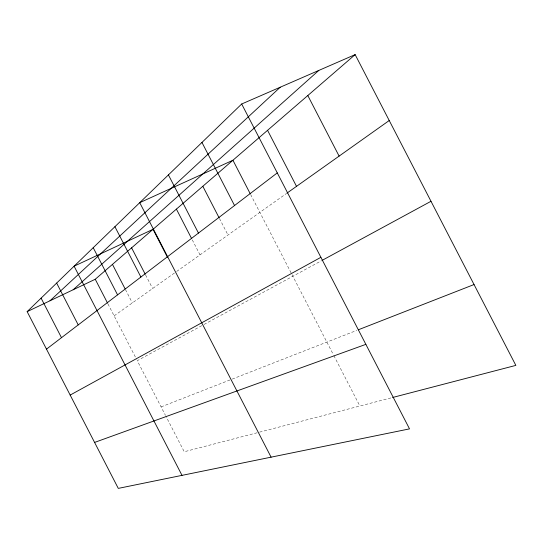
<?xml version="1.0" encoding="UTF-8"?>
<svg xmlns="http://www.w3.org/2000/svg" width="543" height="543" viewBox="0 0 543 543"><rect width="100%" height="100%" fill="white"/><g stroke="black" fill="none" stroke-linecap="round" stroke-linejoin="round"><path stroke-width="0.41" stroke-dasharray="2.71 2.04" d="M114.132 315.856L174.595 272.925M176.658 271.459L286.141 193.722M201.813 325.657L137.257 360.688L165.337 415.117M204.012 324.463L321.653 260.626M161.095 406.897L229.865 380.005M232.207 379.089L356.751 330.402M257.124 432.771L184.233 451.756L165.724 415.87M259.54 432.147L392.609 397.49M250.628 194.509L333.463 354.871M333.85 355.624L359.873 406.015M219.474 218.517L227.992 235.01M192.276 239.87L200.021 254.871M145.605 274.968L152.61 288.53M125.467 289.582L132.349 302.919M107.962 303.904L136.49 359.195"/><path stroke-width="0.81" d="M241.683 103.998L409.524 428.875L118.286 488.388L27.15 311.634L241.683 103.998L355.149 54.612L515.85 365.391L392.609 397.49M49.99 300.781L280.242 87.219M73.142 289.772L318.802 70.434M27.15 311.634L95.249 279.258L355.149 54.612M46.488 349.135L277.276 172.898M286.833 193.227L389.229 120.526M70.169 395.08L320.893 257.321M322.386 260.226L430.993 201.29M358.326 329.784L474.046 284.546M94.584 442.423L365.86 344.357M307.8 95.534L339.11 156.106M267.563 130.32L296.512 186.358M250.242 193.763L232.933 160.246L139.734 202.668L271.093 457.158M201.962 142.442L234.542 205.532M202.824 186.276L219.087 217.763M168.425 174.9L198.466 233.083M176.4 209.116L191.503 238.37M167.604 257.565L153.024 229.316L74.106 266.185L182.007 475.369M131.603 247.832L145.219 274.215M114.912 226.696L140.895 277.045M112.462 264.38L125.08 288.835M93.22 247.689L117.559 294.863M95.249 279.258L107.582 303.157M56.648 283.086L78.219 324.904M41.098 298.141L61.488 337.678"/></g></svg>
